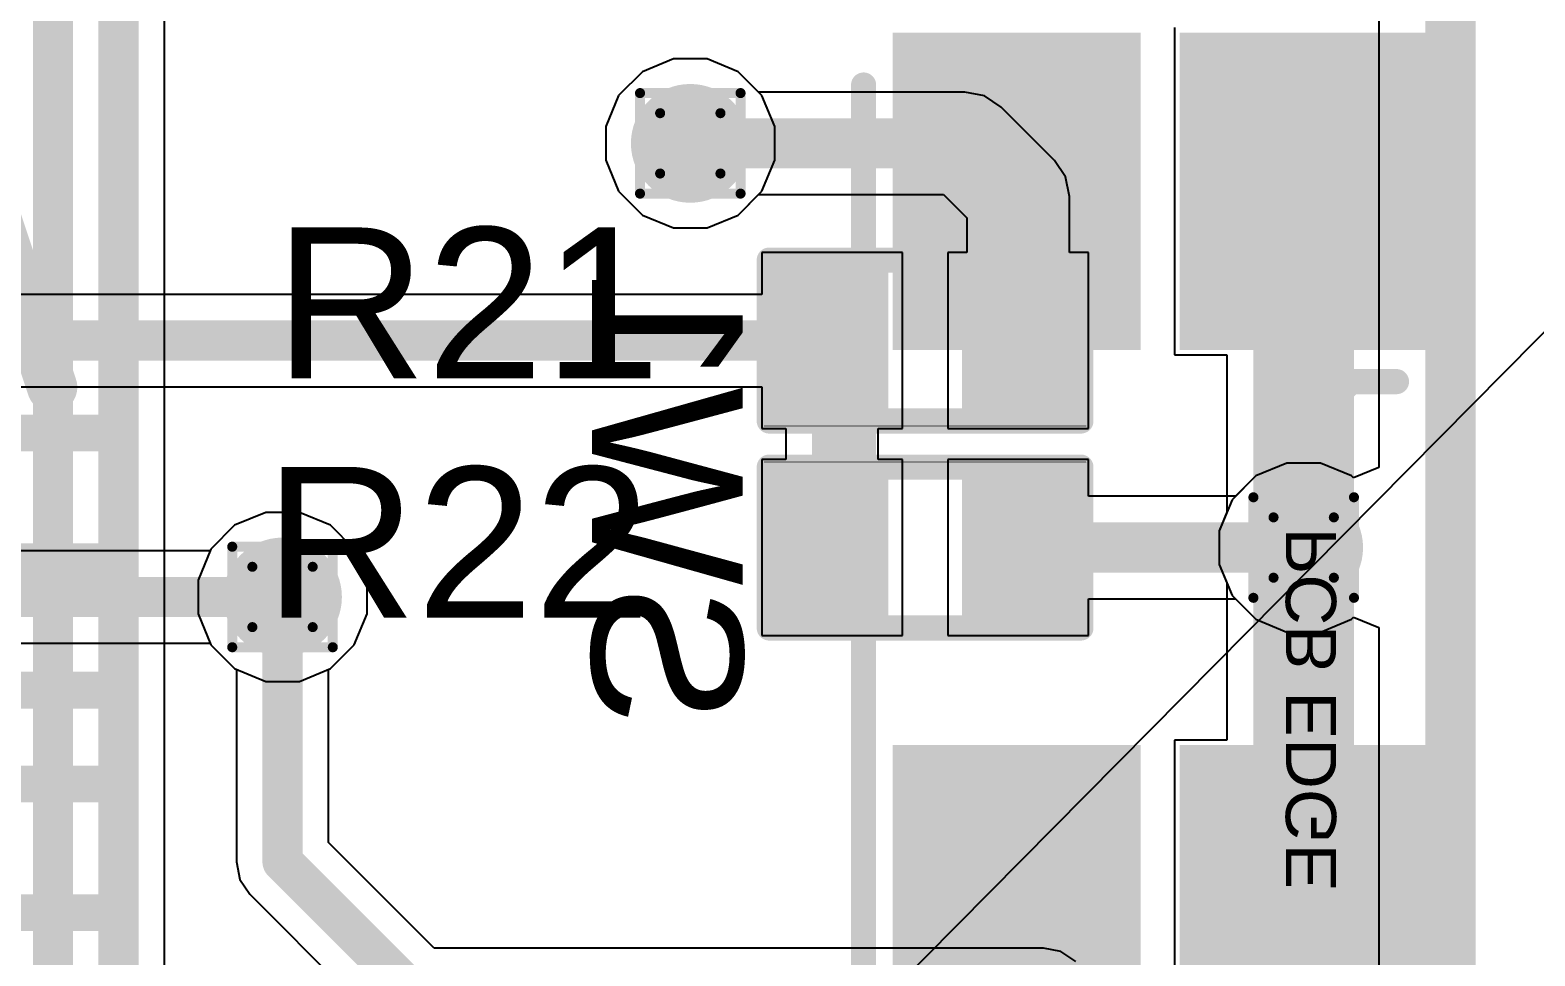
# Model space of a CAD drawing. Header units: inches. Extents: x -11 to 5433, y -4 to 5447.
# Drawn here: x 59.4 to 67, y 23.05 to 27.73 of the extents above; entities that cross this region are included whole.
import ezdxf

# ---------------------------------------------------------------- set-up
doc = ezdxf.new("R2010")
doc.units = ezdxf.units.IN
for name, color, linetype in [('Board_outline', 216, 'Continuous'), ('Bottom Layer', 5, 'Continuous'), ('Bottom Overlay', 54, 'Continuous'), ('Bottom Paste', 16, 'Continuous'), ('Bottom Solder', 6, 'Continuous'), ('Drill Drawing', 1, 'Continuous'), ('Ground', 16, 'Continuous'), ('Mechanical 4', 56, 'Continuous'), ('Power', 76, 'Continuous'), ('Top Layer', 1, 'Continuous'), ('Top Overlay', 2, 'Continuous'), ('Top Paste', 8, 'Continuous'), ('Top Solder', 216, 'Continuous'), ('Via Holes', 16, 'Continuous')]:
    doc.layers.add(name, color=color, linetype=linetype)
doc.styles.add('Arial', font='', dxfattribs={"height": 0.2})
doc.styles.get('Arial').set_extended_font_data('Arial')

# ---------------------------------------------------------------- blocks, each defined once
blk = doc.blocks.new('R___0402_3')
at = {"layer": 'Top Layer'}
for points in [[(-0.6985, -0.3175), (-0.6985, 0.3175), (-0.2412999999999999, 0.3175), (-0.2413, -0.3175)], [(0.24130254, -0.3175), (0.24130254, 0.3175), (0.6985025399999999, 0.3175), (0.6985025399999999, -0.3175)]]:
    blk.add_hatch(color=1, dxfattribs=at).paths.add_polyline_path(points)
at = {"layer": 'Top Paste'}
for points in [[(-0.6985, -0.3175), (-0.6985, 0.3175), (-0.2412999999999999, 0.3175), (-0.2413, -0.3175)], [(0.24130254, -0.3175), (0.24130254, 0.3175), (0.6985025399999999, 0.3175), (0.6985025399999999, -0.3175)]]:
    blk.add_hatch(color=8, dxfattribs=at).paths.add_polyline_path(points)
at = {"layer": 'Top Solder'}
for points in [[(-0.75350116, -0.37250116), (-0.75350116, 0.37250116), (-0.1862988399999999, 0.37250116), (-0.18629884, -0.37250116)], [(0.18630138, -0.37250116), (0.18630138, 0.37250116), (0.7535037, 0.37250116), (0.7535037, -0.37250116)]]:
    blk.add_hatch(color=216, dxfattribs=at).paths.add_polyline_path(points)
at = {"layer": 'Top Overlay'}
for points in [[(-0.7874, -0.4064, 0.127, 0.127, 0), (-0.7874, 0.4064, 0.127, 0.127, 0)], [(-0.7874, 0.4064, 0.127, 0.127, 0), (0.7874, 0.4064, 0.127, 0.127, 0)], [(0.7874, -0.4064, 0.127, 0.127, 0), (0.7874, 0.4064, 0.127, 0.127, 0)], [(-0.7874, -0.4064, 0.127, 0.127, 0), (0.7874, -0.4064, 0.127, 0.127, 0)], [(-0.8127974599999999, -0.4318, 0.0032258, 0.0032258, 0), (0.8128, -0.4318, 0.0032258, 0.0032258, 0)]]:
    blk.add_lwpolyline(points, format="xyseb", dxfattribs=at)
for points in [[(-0.8191499999999999, 0.4064, 0.0635, 0.0635, 1), (-0.7556499999999999, 0.4064, 0.0635, 0.0635, 1)], [(-0.8191499999999999, 0.4064, 0.0635, 0.0635, 1), (-0.7556499999999999, 0.4064, 0.0635, 0.0635, 1)], [(0.7556499999999999, 0.4064, 0.0635, 0.0635, 1), (0.8191499999999999, 0.4064, 0.0635, 0.0635, 1)], [(0.7556499999999999, 0.4064, 0.0635, 0.0635, 1), (0.8191499999999999, 0.4064, 0.0635, 0.0635, 1)], [(-0.8191499999999999, -0.4064, 0.0635, 0.0635, 1), (-0.7556499999999999, -0.4064, 0.0635, 0.0635, 1)], [(-0.8191499999999999, -0.4064, 0.0635, 0.0635, 1), (-0.7556499999999999, -0.4064, 0.0635, 0.0635, 1)], [(0.7556499999999999, -0.4064, 0.0635, 0.0635, 1), (0.8191499999999999, -0.4064, 0.0635, 0.0635, 1)], [(0.7556499999999999, -0.4064, 0.0635, 0.0635, 1), (0.8191499999999999, -0.4064, 0.0635, 0.0635, 1)], [(-0.8136026399999999, -0.4318, 0.0016129, 0.0016129, 1), (-0.81199228, -0.4318, 0.0016129, 0.0016129, 1)], [(0.8119948199999999, -0.4318, 0.0016129, 0.0016129, 1), (0.81360518, -0.4318, 0.0016129, 0.0016129, 1)]]:
    blk.add_lwpolyline(points, format="xyseb", close=True, dxfattribs=at)
blk = doc.blocks.new('VSON_10_EP_3_3__B_56')
at = {"layer": 'Bottom Solder'}
blk.add_line((0.41533318, 1.75269398), (5389.663467539999, 5446.7250476), dxfattribs=at)
blk = doc.blocks.new('EVQ_P7J01P_B_64')
at = {"layer": 'Bottom Layer'}
for points in [[(-2.49999881, 1.25000258), (-1.09999907, 1.25000258), (-1.09999907, 0.20000214), (-2.49999881, 0.20000214)], [(1.10000161, 1.25000004), (2.50000135, 1.25000004), (2.50000135, 0.1999996), (1.10000161, 0.1999996)], [(-2.49999881, -0.20000214), (-1.09999907, -0.20000214), (-1.09999907, -1.25000258), (-2.49999881, -1.25000258)], [(1.10000161, -0.1999996), (2.50000135, -0.1999996), (2.50000135, -1.25000004), (1.10000161, -1.25000004)]]:
    blk.add_hatch(color=5, dxfattribs=at).paths.add_polyline_path(points)
at = {"layer": 'Bottom Paste'}
for points in [[(-2.49999881, 1.25000258), (-1.09999907, 1.25000258), (-1.09999907, 0.20000214), (-2.49999881, 0.20000214)], [(1.10000161, 1.25000004), (2.50000135, 1.25000004), (2.50000135, 0.1999996), (1.10000161, 0.1999996)], [(-2.49999881, -0.20000214), (-1.09999907, -0.20000214), (-1.09999907, -1.25000258), (-2.49999881, -1.25000258)], [(1.10000161, -0.1999996), (2.50000135, -0.1999996), (2.50000135, -1.25000004), (1.10000161, -1.25000004)]]:
    blk.add_hatch(color=16, dxfattribs=at).paths.add_polyline_path(points)
at = {"layer": 'Bottom Solder'}
for points in [[(-2.60159881, 1.35160258), (-0.99839907, 1.35160258), (-0.99839907, 0.09840214), (-2.60159881, 0.09840214)], [(0.9984016099999999, 1.35160004), (2.60160135, 1.35160004), (2.60160135, 0.09839959999999999), (0.9984016099999999, 0.09839959999999999)], [(-2.60159881, -0.09840214), (-0.99839907, -0.09840214), (-0.99839907, -1.35160258), (-2.60159881, -1.35160258)], [(0.9984016099999999, -0.09839959999999999), (2.60160135, -0.09839959999999999), (2.60160135, -1.35160004), (0.9984016099999999, -1.35160004)]]:
    blk.add_hatch(color=6, dxfattribs=at).paths.add_polyline_path(points)
at = {"layer": 'Bottom Overlay'}
for points in [[(1.5748, 1.4732, 0.127, 0.127, 0), (-1.6002, 1.4732, 0.127, 0.127, 0)], [(-0.8382, 0.9652, 0.127, 0.127, 0), (-0.8382, 1.1938, 0.127, 0.127, 0)], [(-0.6858, 0.8128, 0.127, 0.127, 0), (-0.8382, 0.9652, 0.127, 0.127, 0)], [(-0.3302, 0.8128, 0.127, 0.127, 0), (-0.6858, 0.8128, 0.127, 0.127, 0)], [(2.3114, -1.4986, 0.127, 0.127, 0), (-2.3368, -1.4986, 0.127, 0.127, 0)]]:
    blk.add_lwpolyline(points, format="xyseb", dxfattribs=at)
for points in [[(-1.63195, 1.4732, 0.0635, 0.0635, 1), (-1.56845, 1.4732, 0.0635, 0.0635, 1)], [(1.54305, 1.4732, 0.0635, 0.0635, 1), (1.60655, 1.4732, 0.0635, 0.0635, 1)], [(-0.86995, 1.1938, 0.0635, 0.0635, 1), (-0.80645, 1.1938, 0.0635, 0.0635, 1)], [(-0.86995, 0.9652, 0.0635, 0.0635, 1), (-0.80645, 0.9652, 0.0635, 0.0635, 1)], [(-0.86995, 0.9652, 0.0635, 0.0635, 1), (-0.80645, 0.9652, 0.0635, 0.0635, 1)], [(-0.71755, 0.8128, 0.0635, 0.0635, 1), (-0.6540499999999999, 0.8128, 0.0635, 0.0635, 1)], [(-0.71755, 0.8128, 0.0635, 0.0635, 1), (-0.6540499999999999, 0.8128, 0.0635, 0.0635, 1)], [(-0.36195, 0.8128, 0.0635, 0.0635, 1), (-0.29845, 0.8128, 0.0635, 0.0635, 1)], [(-2.36855, -1.4986, 0.0635, 0.0635, 1), (-2.30505, -1.4986, 0.0635, 0.0635, 1)], [(2.27965, -1.4986, 0.0635, 0.0635, 1), (2.34315, -1.4986, 0.0635, 0.0635, 1)]]:
    blk.add_lwpolyline(points, format="xyseb", close=True, dxfattribs=at)
at = {"layer": 'Bottom Overlay', "style": 'Arial', "text_generation_flag": 2}
blk.add_text('PCB EDGE', height=0.254, rotation=-180, dxfattribs=at).set_placement((-0.10159746, 0.88899746))
blk = doc.blocks.new('R___0402_95')
at = {"layer": 'Top Layer'}
for points in [[(-0.6985, -0.3175), (-0.6985, 0.3175), (-0.2412999999999999, 0.3175), (-0.2413, -0.3175)], [(0.24130254, -0.3175), (0.24130254, 0.3175), (0.6985025399999999, 0.3175), (0.6985025399999999, -0.3175)]]:
    blk.add_hatch(color=1, dxfattribs=at).paths.add_polyline_path(points)
at = {"layer": 'Top Paste'}
for points in [[(-0.6985, -0.3175), (-0.6985, 0.3175), (-0.2412999999999999, 0.3175), (-0.2413, -0.3175)], [(0.24130254, -0.3175), (0.24130254, 0.3175), (0.6985025399999999, 0.3175), (0.6985025399999999, -0.3175)]]:
    blk.add_hatch(color=8, dxfattribs=at).paths.add_polyline_path(points)
at = {"layer": 'Top Solder'}
for points in [[(-0.75350116, -0.37250116), (-0.75350116, 0.37250116), (-0.1862988399999999, 0.37250116), (-0.18629884, -0.37250116)], [(0.18630138, -0.37250116), (0.18630138, 0.37250116), (0.7535037, 0.37250116), (0.7535037, -0.37250116)]]:
    blk.add_hatch(color=216, dxfattribs=at).paths.add_polyline_path(points)
at = {"layer": 'Top Overlay'}
for points in [[(-0.7874, 0.4064, 0.127, 0.127, 0), (-0.7874, -0.4064, 0.127, 0.127, 0)], [(0.7874, 0.4064, 0.127, 0.127, 0), (-0.7874, 0.4064, 0.127, 0.127, 0)], [(0.7874, 0.4064, 0.127, 0.127, 0), (0.7874, -0.4064, 0.127, 0.127, 0)], [(0.7874, -0.4064, 0.127, 0.127, 0), (-0.7874, -0.4064, 0.127, 0.127, 0)], [(0.8128, -0.4318, 0.0032258, 0.0032258, 0), (-0.8127974599999999, -0.4318, 0.0032258, 0.0032258, 0)]]:
    blk.add_lwpolyline(points, format="xyseb", dxfattribs=at)
for points in [[(-0.8191499999999999, 0.4064, 0.0635, 0.0635, 1), (-0.7556499999999999, 0.4064, 0.0635, 0.0635, 1)], [(-0.8191499999999999, 0.4064, 0.0635, 0.0635, 1), (-0.7556499999999999, 0.4064, 0.0635, 0.0635, 1)], [(0.7556499999999999, 0.4064, 0.0635, 0.0635, 1), (0.8191499999999999, 0.4064, 0.0635, 0.0635, 1)], [(0.7556499999999999, 0.4064, 0.0635, 0.0635, 1), (0.8191499999999999, 0.4064, 0.0635, 0.0635, 1)], [(-0.8191499999999999, -0.4064, 0.0635, 0.0635, 1), (-0.7556499999999999, -0.4064, 0.0635, 0.0635, 1)], [(-0.8191499999999999, -0.4064, 0.0635, 0.0635, 1), (-0.7556499999999999, -0.4064, 0.0635, 0.0635, 1)], [(0.7556499999999999, -0.4064, 0.0635, 0.0635, 1), (0.8191499999999999, -0.4064, 0.0635, 0.0635, 1)], [(0.7556499999999999, -0.4064, 0.0635, 0.0635, 1), (0.8191499999999999, -0.4064, 0.0635, 0.0635, 1)], [(-0.8136026399999999, -0.4318, 0.0016129, 0.0016129, 1), (-0.81199228, -0.4318, 0.0016129, 0.0016129, 1)], [(0.8119948199999999, -0.4318, 0.0016129, 0.0016129, 1), (0.81360518, -0.4318, 0.0016129, 0.0016129, 1)]]:
    blk.add_lwpolyline(points, format="xyseb", close=True, dxfattribs=at)

msp = doc.modelspace()

# ---------------------------------------------------------------- hatches: boundary and pattern name
at = {"layer": 'Bottom Layer'}
h = msp.add_hatch(color=5, dxfattribs=at)
edge = h.paths.add_edge_path()
edge.add_arc((62.73216562, 27.15837596), 0.2999994, 0, 360)
h = msp.add_hatch(color=5, dxfattribs=at)
edge = h.paths.add_edge_path()
edge.add_arc((65.8314279, 25.11628962), 0.2999994, 0, 360)
h = msp.add_hatch(color=5, dxfattribs=at)
edge = h.paths.add_edge_path()
edge.add_arc((60.67194622, 24.8666), 0.2999994, 0, 360)
at = {"layer": 'Ground'}
h = msp.add_hatch(color=16, dxfattribs=at)
edge = h.paths.add_edge_path()
edge.add_arc((62.73216562, 27.15837596), 0.2999994, 0, 360)
h = msp.add_hatch(color=16, dxfattribs=at)
edge = h.paths.add_edge_path()
edge.add_arc((65.8314279, 25.11628962), 0.2999994, 0, 360)
h = msp.add_hatch(color=16, dxfattribs=at)
edge = h.paths.add_edge_path()
edge.add_arc((60.67194622, 24.8666), 0.2999994, 0, 360)
at = {"layer": 'Power'}
h = msp.add_hatch(color=76, dxfattribs=at)
edge = h.paths.add_edge_path()
edge.add_arc((62.73216562, 27.15837596), 0.2999994, 0, 360)
h = msp.add_hatch(color=76, dxfattribs=at)
edge = h.paths.add_edge_path()
edge.add_arc((65.8314279, 25.11628962), 0.2999994, 0, 360)
h = msp.add_hatch(color=76, dxfattribs=at)
edge = h.paths.add_edge_path()
edge.add_arc((60.67194622, 24.8666), 0.2999994, 0, 360)
at = {"layer": 'Top Layer'}
h = msp.add_hatch(color=1, dxfattribs=at)
edge = h.paths.add_edge_path()
edge.add_arc((62.73216562, 27.15837596), 0.2999994, 0, 360)
h = msp.add_hatch(color=1, dxfattribs=at)
edge = h.paths.add_edge_path()
edge.add_arc((65.8314279, 25.11628962), 0.2999994, 0, 360)
h = msp.add_hatch(color=1, dxfattribs=at)
edge = h.paths.add_edge_path()
edge.add_arc((60.67194622, 24.8666), 0.2999994, 0, 360)
at = {"layer": 'Via Holes'}
h = msp.add_hatch(color=7, dxfattribs=at)
edge = h.paths.add_edge_path()
edge.add_arc((62.73216562, 27.15837596), 0.1499997, 0, 360)
h = msp.add_hatch(color=7, dxfattribs=at)
edge = h.paths.add_edge_path()
edge.add_arc((65.8314279, 25.11628962), 0.1499997, 0, 360)
h = msp.add_hatch(color=7, dxfattribs=at)
edge = h.paths.add_edge_path()
edge.add_arc((60.67194622, 24.8666), 0.1499997, 0, 360)

# ---------------------------------------------------------------- linework, layer by layer
at = {"layer": 'Board_outline'}
msp.add_lwpolyline([(66.57339746, -3.00502574, 0.254, 0.254, 0), (66.57339746, 33.99498916, 0.254, 0.254, 0)], format="xyseb", dxfattribs=at)
at = {"layer": 'Bottom Layer'}
for p, q in [((65.17942768, 27.74328716), (65.17942768, 26.08928996)), ((62.64723056, 27.58537536), (62.49029158, 27.5203666)), ((62.81710068, 27.58537536), (62.64723056, 27.58537536)), ((62.97403966, 27.5203666), (62.81710068, 27.58537536)), ((62.49029158, 27.5203666), (62.37017497999999, 27.40025)), ((63.09415626, 27.40025), (62.97403966, 27.5203666)), ((62.37017497999999, 27.40025), (62.30516621999999, 27.24331102)), ((63.15916502, 27.24331102), (63.09415626, 27.40025)), ((62.30516621999999, 27.24331102), (62.30516621999999, 27.0734409)), ((63.15916502, 27.0734409), (63.15916502, 27.24331102)), ((62.30516621999999, 27.0734409), (62.37017497999999, 26.91650192)), ((63.09415626, 26.91650192), (63.15916502, 27.0734409)), ((62.37017497999999, 26.91650192), (62.49029158, 26.79638532)), ((62.97403966, 26.79638532), (63.09415626, 26.91650192)), ((62.49029158, 26.79638532), (62.64723056, 26.73137656)), ((62.81710068, 26.73137656), (62.97403966, 26.79638532)), ((62.64723056, 26.73137656), (62.81710068, 26.73137656)), ((65.17942768, 26.08928996), (65.44296284, 26.08928996)), ((65.44296284, 26.08928996), (65.44296284, 25.29425218)), ((60.58701116, 25.2935994), (60.43007218, 25.22859064)), ((60.75688127999999, 25.2935994), (60.58701116, 25.2935994)), ((60.91382025999999, 25.22859064), (60.75688127999999, 25.2935994)), ((65.44296284, 25.29425218), (65.4044285, 25.20122468)), ((60.43007218, 25.22859064), (60.30995557999999, 25.10847404)), ((61.03393686, 25.10847404), (60.91382025999999, 25.22859064)), ((65.4044285, 25.20122468), (65.4044285, 25.03135456)), ((60.30995557999999, 25.10847404), (60.24494682, 24.95153506)), ((61.09894562, 24.95153506), (61.03393686, 25.10847404)), ((65.4044285, 25.03135456), (65.44296284, 24.93832706)), ((60.24494682, 24.95153506), (60.24494682, 24.78166494)), ((61.09894562, 24.78166494), (61.09894562, 24.95153506)), ((65.44296284, 24.93832706), (65.44296284, 24.14328674)), ((60.24494682, 24.78166494), (60.30995557999999, 24.62472596)), ((61.03393686, 24.62472596), (61.09894562, 24.78166494)), ((60.30995557999999, 24.62472596), (60.43007218, 24.50460936)), ((60.91382025999999, 24.50460936), (61.03393686, 24.62472596)), ((60.43007218, 24.50460936), (60.58701116, 24.4396006)), ((60.75688127999999, 24.4396006), (60.91382025999999, 24.50460936)), ((60.58701116, 24.4396006), (60.75688127999999, 24.4396006)), ((65.44296284, 24.14328674), (65.17942513999999, 24.14328674)), ((65.17942513999999, 24.14328674), (65.17942513999999, 22.48928954))]:
    msp.add_line(p, q, dxfattribs=at)
for points in [[(65.8314279, 25.11628962, 0.508, 0.508, 0), (65.8314279, 26.91628856, 0.508, 0.508, 0)], [(65.8314279, 23.31628814, 0.508, 0.508, 0), (65.8314279, 25.11628962, 0.508, 0.508, 0)], [(65.83142536, 23.31628814, 0.254, 0.254, 0), (65.8314279, 23.31628814, 0.254, 0.254, 0)]]:
    msp.add_lwpolyline(points, format="xyseb", dxfattribs=at)
for points in [[(65.7044279, 26.91628856, 0.254, 0.254, 1), (65.9584279, 26.91628856, 0.254, 0.254, 1)], [(65.7044279, 25.11628962, 0.254, 0.254, 1), (65.9584279, 25.11628962, 0.254, 0.254, 1)], [(65.7044279, 25.11628962, 0.254, 0.254, 1), (65.9584279, 25.11628962, 0.254, 0.254, 1)], [(65.7044279, 23.31628814, 0.254, 0.254, 1), (65.9584279, 23.31628814, 0.254, 0.254, 1)], [(65.76792535999999, 23.31628814, 0.127, 0.127, 1), (65.89492535999999, 23.31628814, 0.127, 0.127, 1)], [(65.76792789999999, 23.31628814, 0.127, 0.127, 1), (65.8949279, 23.31628814, 0.127, 0.127, 1)]]:
    msp.add_lwpolyline(points, format="xyseb", close=True, dxfattribs=at)
at = {"layer": 'Drill Drawing'}
for points in [[(62.47816562, 27.41237596, 0.0508, 0.0508, 0), (62.98616562, 27.41237596, 0.0508, 0.0508, 0)], [(62.47816562, 26.90437596, 0.0508, 0.0508, 0), (62.47816562, 27.41237596, 0.0508, 0.0508, 0)], [(62.98616562, 26.90437596, 0.0508, 0.0508, 0), (62.98616562, 27.41237596, 0.0508, 0.0508, 0)], [(62.57976562, 27.31077596, 0.0508, 0.0508, 0), (62.88456562, 27.31077596, 0.0508, 0.0508, 0)], [(62.57976562, 27.00597596, 0.0508, 0.0508, 0), (62.57976562, 27.31077596, 0.0508, 0.0508, 0)], [(62.88456562, 27.00597596, 0.0508, 0.0508, 0), (62.88456562, 27.31077596, 0.0508, 0.0508, 0)], [(62.57976562, 27.00597596, 0.0508, 0.0508, 0), (62.88456562, 27.00597596, 0.0508, 0.0508, 0)], [(62.47816562, 26.90437596, 0.0508, 0.0508, 0), (62.98616562, 26.90437596, 0.0508, 0.0508, 0)], [(65.5774279, 25.37028962, 0.0508, 0.0508, 0), (66.0854279, 25.37028962, 0.0508, 0.0508, 0)], [(65.5774279, 24.86228962, 0.0508, 0.0508, 0), (65.5774279, 25.37028962, 0.0508, 0.0508, 0)], [(66.0854279, 24.86228962, 0.0508, 0.0508, 0), (66.0854279, 25.37028962, 0.0508, 0.0508, 0)], [(65.6790279, 25.26868962, 0.0508, 0.0508, 0), (65.9838279, 25.26868962, 0.0508, 0.0508, 0)], [(65.6790279, 24.96388962, 0.0508, 0.0508, 0), (65.6790279, 25.26868962, 0.0508, 0.0508, 0)], [(65.9838279, 24.96388962, 0.0508, 0.0508, 0), (65.9838279, 25.26868962, 0.0508, 0.0508, 0)], [(60.41794621999999, 25.1206, 0.0508, 0.0508, 0), (60.92594621999999, 25.1206, 0.0508, 0.0508, 0)], [(60.41794621999999, 24.6126, 0.0508, 0.0508, 0), (60.41794621999999, 25.1206, 0.0508, 0.0508, 0)], [(60.92594621999999, 24.6126, 0.0508, 0.0508, 0), (60.92594621999999, 25.1206, 0.0508, 0.0508, 0)], [(60.51954622, 25.019, 0.0508, 0.0508, 0), (60.82434622, 25.019, 0.0508, 0.0508, 0)], [(60.51954622, 24.7142, 0.0508, 0.0508, 0), (60.51954622, 25.019, 0.0508, 0.0508, 0)], [(60.82434622, 24.7142, 0.0508, 0.0508, 0), (60.82434622, 25.019, 0.0508, 0.0508, 0)], [(65.6790279, 24.96388962, 0.0508, 0.0508, 0), (65.9838279, 24.96388962, 0.0508, 0.0508, 0)], [(65.5774279, 24.86228962, 0.0508, 0.0508, 0), (66.0854279, 24.86228962, 0.0508, 0.0508, 0)], [(60.51954622, 24.7142, 0.0508, 0.0508, 0), (60.82434622, 24.7142, 0.0508, 0.0508, 0)], [(60.41794621999999, 24.6126, 0.0508, 0.0508, 0), (60.92594621999999, 24.6126, 0.0508, 0.0508, 0)]]:
    msp.add_lwpolyline(points, format="xyseb", dxfattribs=at)
for points in [[(62.46546562, 27.41237596, 0.0254, 0.0254, 1), (62.49086561999999, 27.41237596, 0.0254, 0.0254, 1)], [(62.46546562, 27.41237596, 0.0254, 0.0254, 1), (62.49086561999999, 27.41237596, 0.0254, 0.0254, 1)], [(62.97346562, 27.41237596, 0.0254, 0.0254, 1), (62.99886562, 27.41237596, 0.0254, 0.0254, 1)], [(62.97346562, 27.41237596, 0.0254, 0.0254, 1), (62.99886562, 27.41237596, 0.0254, 0.0254, 1)], [(62.56706561999999, 27.31077596, 0.0254, 0.0254, 1), (62.59246561999999, 27.31077596, 0.0254, 0.0254, 1)], [(62.56706561999999, 27.31077596, 0.0254, 0.0254, 1), (62.59246561999999, 27.31077596, 0.0254, 0.0254, 1)], [(62.87186561999999, 27.31077596, 0.0254, 0.0254, 1), (62.89726561999999, 27.31077596, 0.0254, 0.0254, 1)], [(62.87186561999999, 27.31077596, 0.0254, 0.0254, 1), (62.89726561999999, 27.31077596, 0.0254, 0.0254, 1)], [(62.56706561999999, 27.00597596, 0.0254, 0.0254, 1), (62.59246561999999, 27.00597596, 0.0254, 0.0254, 1)], [(62.56706561999999, 27.00597596, 0.0254, 0.0254, 1), (62.59246561999999, 27.00597596, 0.0254, 0.0254, 1)], [(62.87186561999999, 27.00597596, 0.0254, 0.0254, 1), (62.89726561999999, 27.00597596, 0.0254, 0.0254, 1)], [(62.87186561999999, 27.00597596, 0.0254, 0.0254, 1), (62.89726561999999, 27.00597596, 0.0254, 0.0254, 1)], [(62.46546562, 26.90437596, 0.0254, 0.0254, 1), (62.49086561999999, 26.90437596, 0.0254, 0.0254, 1)], [(62.46546562, 26.90437596, 0.0254, 0.0254, 1), (62.49086561999999, 26.90437596, 0.0254, 0.0254, 1)], [(62.97346562, 26.90437596, 0.0254, 0.0254, 1), (62.99886562, 26.90437596, 0.0254, 0.0254, 1)], [(62.97346562, 26.90437596, 0.0254, 0.0254, 1), (62.99886562, 26.90437596, 0.0254, 0.0254, 1)], [(65.5647279, 25.37028962, 0.0254, 0.0254, 1), (65.5901279, 25.37028962, 0.0254, 0.0254, 1)], [(65.5647279, 25.37028962, 0.0254, 0.0254, 1), (65.5901279, 25.37028962, 0.0254, 0.0254, 1)], [(66.07272789999999, 25.37028962, 0.0254, 0.0254, 1), (66.0981279, 25.37028962, 0.0254, 0.0254, 1)], [(66.07272789999999, 25.37028962, 0.0254, 0.0254, 1), (66.0981279, 25.37028962, 0.0254, 0.0254, 1)], [(65.6663279, 25.26868962, 0.0254, 0.0254, 1), (65.6917279, 25.26868962, 0.0254, 0.0254, 1)], [(65.6663279, 25.26868962, 0.0254, 0.0254, 1), (65.6917279, 25.26868962, 0.0254, 0.0254, 1)], [(65.9711279, 25.26868962, 0.0254, 0.0254, 1), (65.99652789999999, 25.26868962, 0.0254, 0.0254, 1)], [(65.9711279, 25.26868962, 0.0254, 0.0254, 1), (65.99652789999999, 25.26868962, 0.0254, 0.0254, 1)], [(60.40524622, 25.1206, 0.0254, 0.0254, 1), (60.43064621999999, 25.1206, 0.0254, 0.0254, 1)], [(60.40524622, 25.1206, 0.0254, 0.0254, 1), (60.43064621999999, 25.1206, 0.0254, 0.0254, 1)], [(60.91324622, 25.1206, 0.0254, 0.0254, 1), (60.93864622, 25.1206, 0.0254, 0.0254, 1)], [(60.91324622, 25.1206, 0.0254, 0.0254, 1), (60.93864622, 25.1206, 0.0254, 0.0254, 1)], [(60.50684622, 25.019, 0.0254, 0.0254, 1), (60.53224622, 25.019, 0.0254, 0.0254, 1)], [(60.50684622, 25.019, 0.0254, 0.0254, 1), (60.53224622, 25.019, 0.0254, 0.0254, 1)], [(60.81164622, 25.019, 0.0254, 0.0254, 1), (60.83704622, 25.019, 0.0254, 0.0254, 1)], [(60.81164622, 25.019, 0.0254, 0.0254, 1), (60.83704622, 25.019, 0.0254, 0.0254, 1)], [(65.6663279, 24.96388962, 0.0254, 0.0254, 1), (65.6917279, 24.96388962, 0.0254, 0.0254, 1)], [(65.6663279, 24.96388962, 0.0254, 0.0254, 1), (65.6917279, 24.96388962, 0.0254, 0.0254, 1)], [(65.9711279, 24.96388962, 0.0254, 0.0254, 1), (65.99652789999999, 24.96388962, 0.0254, 0.0254, 1)], [(65.9711279, 24.96388962, 0.0254, 0.0254, 1), (65.99652789999999, 24.96388962, 0.0254, 0.0254, 1)], [(65.5647279, 24.86228962, 0.0254, 0.0254, 1), (65.5901279, 24.86228962, 0.0254, 0.0254, 1)], [(65.5647279, 24.86228962, 0.0254, 0.0254, 1), (65.5901279, 24.86228962, 0.0254, 0.0254, 1)], [(66.07272789999999, 24.86228962, 0.0254, 0.0254, 1), (66.0981279, 24.86228962, 0.0254, 0.0254, 1)], [(66.07272789999999, 24.86228962, 0.0254, 0.0254, 1), (66.0981279, 24.86228962, 0.0254, 0.0254, 1)], [(60.50684622, 24.7142, 0.0254, 0.0254, 1), (60.53224622, 24.7142, 0.0254, 0.0254, 1)], [(60.50684622, 24.7142, 0.0254, 0.0254, 1), (60.53224622, 24.7142, 0.0254, 0.0254, 1)], [(60.81164622, 24.7142, 0.0254, 0.0254, 1), (60.83704622, 24.7142, 0.0254, 0.0254, 1)], [(60.81164622, 24.7142, 0.0254, 0.0254, 1), (60.83704622, 24.7142, 0.0254, 0.0254, 1)], [(60.40524622, 24.6126, 0.0254, 0.0254, 1), (60.43064621999999, 24.6126, 0.0254, 0.0254, 1)], [(60.40524622, 24.6126, 0.0254, 0.0254, 1), (60.43064621999999, 24.6126, 0.0254, 0.0254, 1)], [(60.91324622, 24.6126, 0.0254, 0.0254, 1), (60.93864622, 24.6126, 0.0254, 0.0254, 1)], [(60.91324622, 24.6126, 0.0254, 0.0254, 1), (60.93864622, 24.6126, 0.0254, 0.0254, 1)]]:
    msp.add_lwpolyline(points, format="xyseb", close=True, dxfattribs=at)
at = {"layer": 'Ground'}
for p, q in [((66.21084548, 34.0223221), (66.21084548, 25.5203452)), ((60.07578028, 19.19654784), (60.07578028, 28.92782124)), ((62.64723056, 27.58537536), (62.49029158, 27.5203666)), ((62.81710068, 27.58537536), (62.64723056, 27.58537536)), ((62.97403966, 27.5203666), (62.81710068, 27.58537536)), ((62.49029158, 27.5203666), (62.37017497999999, 27.40025)), ((63.09415626, 27.40025), (62.97403966, 27.5203666)), ((62.37017497999999, 27.40025), (62.30516621999999, 27.24331102)), ((63.15916502, 27.24331102), (63.09415626, 27.40025)), ((62.30516621999999, 27.24331102), (62.30516621999999, 27.0734409)), ((63.15916502, 27.0734409), (63.15916502, 27.24331102)), ((62.30516621999999, 27.0734409), (62.37017497999999, 26.91650192)), ((63.09415626, 26.91650192), (63.15916502, 27.0734409)), ((62.37017497999999, 26.91650192), (62.49029158, 26.79638532)), ((62.97403966, 26.79638532), (63.09415626, 26.91650192)), ((62.49029158, 26.79638532), (62.64723056, 26.73137656)), ((62.81710068, 26.73137656), (62.97403966, 26.79638532)), ((62.64723056, 26.73137656), (62.81710068, 26.73137656)), ((65.58955386, 25.47828026), (65.46943726, 25.35816366)), ((65.74649283999999, 25.54328902), (65.58955386, 25.47828026)), ((65.91636295999999, 25.54328902), (65.74649283999999, 25.54328902)), ((66.07330194000001, 25.47828026), (65.91636295999999, 25.54328902)), ((66.08384294, 25.46773925999999), (66.07330194000001, 25.47828026)), ((66.21084548, 25.5203452), (66.08384294, 25.46773925999999)), ((65.46943726, 25.35816366), (65.4044285, 25.20122468)), ((60.58701116, 25.2935994), (60.43007218, 25.22859064)), ((60.75688127999999, 25.2935994), (60.58701116, 25.2935994)), ((60.91382025999999, 25.22859064), (60.75688127999999, 25.2935994)), ((60.43007218, 25.22859064), (60.30995557999999, 25.10847404)), ((61.03393686, 25.10847404), (60.91382025999999, 25.22859064)), ((65.4044285, 25.20122468), (65.4044285, 25.03135456)), ((60.30995557999999, 25.10847404), (60.24494682, 24.95153506)), ((61.09894562, 24.95153506), (61.03393686, 25.10847404)), ((65.4044285, 25.03135456), (65.46943726, 24.87441558)), ((60.24494682, 24.95153506), (60.24494682, 24.78166494)), ((61.09894562, 24.78166494), (61.09894562, 24.95153506)), ((65.46943726, 24.87441558), (65.58955386, 24.75429898)), ((60.24494682, 24.78166494), (60.30995557999999, 24.62472596)), ((61.03393686, 24.62472596), (61.09894562, 24.78166494)), ((65.58955386, 24.75429898), (65.74649283999999, 24.68929022)), ((65.91636295999999, 24.68929022), (66.07330194000001, 24.75429898)), ((66.07330194000001, 24.75429898), (66.08384294, 24.76483998)), ((66.08384294, 24.76483998), (66.21084548, 24.71223404)), ((66.21084548, 24.71223404), (66.21084293999999, 5.84979272)), ((65.74649283999999, 24.68929022), (65.91636295999999, 24.68929022)), ((60.30995557999999, 24.62472596), (60.43007218, 24.50460936)), ((60.91382025999999, 24.50460936), (61.03393686, 24.62472596)), ((60.43007218, 24.50460936), (60.58701116, 24.4396006)), ((60.75688127999999, 24.4396006), (60.91382025999999, 24.50460936)), ((60.58701116, 24.4396006), (60.75688127999999, 24.4396006))]:
    msp.add_line(p, q, dxfattribs=at)
for points in [[(59.84270226, 10.2932357, 0.2032, 0.2032, 0), (59.84270226, 28.92782124, 0.2032, 0.2032, 0)], [(59.51219491999999, 5.8928, 0.2032, 0.2032, 0), (59.51219491999999, 28.67232518, 0.2032, 0.2032, 0)]]:
    msp.add_lwpolyline(points, format="xyseb", dxfattribs=at)
at = {"layer": 'Mechanical 4'}
msp.add_lwpolyline([(58.99999884, 27.45001368, 0.254, 0.254, 0), (59.50799884, 25.92601368, 0.254, 0.254, 0)], format="xyseb", dxfattribs=at)
msp.add_lwpolyline([(59.44449883999999, 25.92601368, 0.127, 0.127, 1), (59.57149884, 25.92601368, 0.127, 0.127, 1)], format="xyseb", close=True, dxfattribs=at)
at = {"layer": 'Power'}
for p, q in [((66.21084548, 34.0223221), (66.21084548, 25.5203452)), ((65.58955386, 25.47828026), (65.46943726, 25.35816366)), ((65.74649283999999, 25.54328902), (65.58955386, 25.47828026)), ((65.91636295999999, 25.54328902), (65.74649283999999, 25.54328902)), ((66.07330194000001, 25.47828026), (65.91636295999999, 25.54328902)), ((66.08384294, 25.46773925999999), (66.07330194000001, 25.47828026)), ((66.21084548, 25.5203452), (66.08384294, 25.46773925999999)), ((65.46943726, 25.35816366), (65.4044285, 25.20122468)), ((60.58701116, 25.2935994), (60.43007218, 25.22859064)), ((60.75688127999999, 25.2935994), (60.58701116, 25.2935994)), ((60.91382025999999, 25.22859064), (60.75688127999999, 25.2935994)), ((60.43007218, 25.22859064), (60.30995557999999, 25.10847404)), ((61.03393686, 25.10847404), (60.91382025999999, 25.22859064)), ((65.4044285, 25.20122468), (65.4044285, 25.03135456)), ((60.30631322, 25.09967802), (58.20899458, 25.09967802)), ((60.30995557999999, 25.10847404), (60.30631322, 25.09967802)), ((61.09894562, 24.95153506), (61.03393686, 25.10847404)), ((65.4044285, 25.03135456), (65.46943726, 24.87441558)), ((61.09894562, 24.78166494), (61.09894562, 24.95153506)), ((65.46943726, 24.87441558), (65.58955386, 24.75429898)), ((61.03393686, 24.62472596), (61.09894562, 24.78166494)), ((65.58955386, 24.75429898), (65.74649283999999, 24.68929022)), ((65.91636295999999, 24.68929022), (66.07330194000001, 24.75429898)), ((66.07330194000001, 24.75429898), (66.08384294, 24.76483998)), ((66.08384294, 24.76483998), (66.21084548, 24.71223404)), ((66.21084548, 24.71223404), (66.21084293999999, 5.84979272)), ((65.74649283999999, 24.68929022), (65.91636295999999, 24.68929022)), ((58.30553743999999, 24.63352198), (60.30631322, 24.63352198)), ((60.30631322, 24.63352198), (60.30995557999999, 24.62472596)), ((60.30995557999999, 24.62472596), (60.43007218, 24.50460936)), ((60.91382025999999, 24.50460936), (61.03393686, 24.62472596)), ((60.43007218, 24.50460936), (60.58701116, 24.4396006)), ((60.75688127999999, 24.4396006), (60.91382025999999, 24.50460936)), ((60.58701116, 24.4396006), (60.75688127999999, 24.4396006))]:
    msp.add_line(p, q, dxfattribs=at)
msp.add_lwpolyline([(58.20899458, 24.8666, 0.2032, 0.2032, 0), (60.67194622, 24.8666, 0.2032, 0.2032, 0)], format="xyseb", dxfattribs=at)
msp.add_lwpolyline([(60.62114621999999, 24.8666, 0.1016, 0.1016, 1), (60.72274621999999, 24.8666, 0.1016, 0.1016, 1)], format="xyseb", close=True, dxfattribs=at)
at = {"layer": 'Top Layer'}
for p, q in [((66.21084548, 34.0223221), (66.21084548, 25.5203452)), ((62.64723056, 27.58537536), (62.49029158, 27.5203666)), ((62.81710068, 27.58537536), (62.64723056, 27.58537536)), ((62.97403966, 27.5203666), (62.81710068, 27.58537536)), ((62.49029158, 27.5203666), (62.37017497999999, 27.40025)), ((63.07705443999999, 27.41735182), (62.97403966, 27.5203666)), ((62.37017497999999, 27.40025), (62.30516621999999, 27.24331102)), ((64.11940947999999, 27.41735182), (63.07705443999999, 27.41735182)), ((64.2185152, 27.39763888), (64.11940947999999, 27.41735182)), ((64.30253332, 27.3414998), (64.2185152, 27.39763888)), ((64.57156757999999, 27.07246554), (64.30253332, 27.3414998)), ((62.30516621999999, 27.24331102), (62.30516621999999, 27.0734409)), ((62.30516621999999, 27.0734409), (62.37017497999999, 26.91650192)), ((64.62770665999999, 26.98844742), (64.57156757999999, 27.07246554)), ((62.37017497999999, 26.91650192), (62.49029158, 26.79638532)), ((64.64741959999999, 26.8893417), (64.62770665999999, 26.98844742)), ((62.97403966, 26.79638532), (63.07705443999999, 26.8994001)), ((63.07705443999999, 26.8994001), (64.01213766, 26.8994001)), ((64.01213766, 26.8994001), (64.12946788, 26.78206988)), ((64.64741959999999, 26.6065), (64.64741959999999, 26.8893417)), ((62.49029158, 26.79638532), (62.64723056, 26.73137656)), ((62.81710068, 26.73137656), (62.97403966, 26.79638532)), ((64.12946788, 26.78206988), (64.12946788, 26.6065)), ((62.64723056, 26.73137656), (62.81710068, 26.73137656)), ((63.8042412, 26.6065), (63.09304119999999, 26.6065)), ((63.09304119999999, 26.6065), (63.09304119999999, 26.39507802)), ((63.8042412, 25.7175), (63.8042412, 26.6065)), ((64.12946788, 26.6065), (64.03284374, 26.6065)), ((64.03284374, 26.6065), (64.03284374, 25.7175)), ((64.74404374, 26.6065), (64.64741959999999, 26.6065)), ((64.74404374, 25.7175), (64.74404374, 26.6065)), ((63.09304119999999, 26.39507802), (58.32574568, 26.39507802)), ((58.22920282, 25.92892198), (63.09304119999999, 25.92892198)), ((63.09304119999999, 25.92892198), (63.09304119999999, 25.7175)), ((63.09304119999999, 25.7175), (63.21556063999999, 25.7175)), ((63.21556063999999, 25.7175), (63.21556063999999, 25.56078962)), ((63.68171667999999, 25.56078962), (63.68171667999999, 25.7175)), ((63.68171667999999, 25.7175), (63.8042412, 25.7175)), ((64.03284374, 25.7175), (64.74404374, 25.7175)), ((63.21556063999999, 25.56078962), (63.09303866, 25.56078962)), ((63.09303866, 25.56078962), (63.09303866, 24.67178962)), ((63.80423866, 25.56078962), (63.68171667999999, 25.56078962)), ((63.80423866, 24.67178962), (63.80423866, 25.56078962)), ((64.7440412, 25.56078962), (64.0328412, 25.56078962)), ((64.0328412, 25.56078962), (64.0328412, 24.67178962)), ((64.7440412, 25.37526548), (64.7440412, 25.56078962)), ((65.58955386, 25.47828026), (65.48653908, 25.37526548)), ((65.74649283999999, 25.54328902), (65.58955386, 25.47828026)), ((65.91636295999999, 25.54328902), (65.74649283999999, 25.54328902)), ((66.07330194000001, 25.47828026), (65.91636295999999, 25.54328902)), ((66.08384294, 25.46773925999999), (66.07330194000001, 25.47828026)), ((66.21084548, 25.5203452), (66.08384294, 25.46773925999999)), ((65.48653908, 25.37526548), (64.7440412, 25.37526548)), ((60.58701116, 25.2935994), (60.43007218, 25.22859064)), ((60.75688127999999, 25.2935994), (60.58701116, 25.2935994)), ((60.91382025999999, 25.22859064), (60.75688127999999, 25.2935994)), ((60.43007218, 25.22859064), (60.30995557999999, 25.10847404)), ((61.03393686, 25.10847404), (60.91382025999999, 25.22859064)), ((60.30995557999999, 25.10847404), (60.24494682, 24.95153506)), ((61.09894562, 24.95153506), (61.03393686, 25.10847404)), ((60.24494682, 24.95153506), (60.24494682, 24.78166494)), ((61.09894562, 24.78166494), (61.09894562, 24.95153506)), ((64.7440412, 24.67178962), (64.7440412, 24.85731376)), ((64.7440412, 24.85731376), (65.48653908, 24.85731376)), ((65.48653908, 24.85731376), (65.58955386, 24.75429898)), ((60.24494682, 24.78166494), (60.30995557999999, 24.62472596)), ((61.03393686, 24.62472596), (61.09894562, 24.78166494)), ((65.58955386, 24.75429898), (65.74649283999999, 24.68929022)), ((65.91636295999999, 24.68929022), (66.07330194000001, 24.75429898)), ((66.07330194000001, 24.75429898), (66.08384294, 24.76483998)), ((66.08384294, 24.76483998), (66.21084548, 24.71223404)), ((66.21084548, 24.71223404), (66.21084293999999, 5.84979272)), ((63.09303866, 24.67178962), (63.80423866, 24.67178962)), ((64.0328412, 24.67178962), (64.7440412, 24.67178962)), ((65.74649283999999, 24.68929022), (65.91636295999999, 24.68929022)), ((60.30995557999999, 24.62472596), (60.43007218, 24.50460936)), ((60.91382025999999, 24.50460936), (61.03393686, 24.62472596)), ((60.43007218, 24.50460936), (60.43886819999999, 24.500967)), ((60.43886819999999, 24.500967), (60.43886819999999, 23.52905378)), ((60.90502424, 24.500967), (60.91382025999999, 24.50460936)), ((60.90502424, 23.62559664), (60.90502424, 24.500967)), ((61.43754285999999, 23.09307802), (60.90502424, 23.62559664)), ((60.43886819999999, 23.52905378), (60.45661009999999, 23.43985914)), ((60.45661009999999, 23.43985914), (60.50713578, 23.36424334)), ((60.50713578, 23.36424334), (61.17618956, 22.69518956)), ((64.51599999999999, 23.09307802), (61.43754285999999, 23.09307802)), ((64.60519464, 23.07533612), (64.51599999999999, 23.09307802)), ((64.68081044, 23.02481044), (64.60519464, 23.07533612))]:
    msp.add_line(p, q, dxfattribs=at)
for points in [[(62.73216562, 27.15837596, 0.254, 0.254, 0), (64.11940947999999, 27.15837596, 0.254, 0.254, 0)], [(64.11940947999999, 27.15837596, 0.254, 0.254, 0), (64.38844374, 26.8893417, 0.254, 0.254, 0)], [(64.38844374, 26.162, 0.254, 0.254, 0), (64.38844374, 26.8893417, 0.254, 0.254, 0)], [(58.22920282, 26.162, 0.2032, 0.2032, 0), (63.44864119999999, 26.162, 0.2032, 0.2032, 0)], [(63.44863865999999, 26.16199746, 0.2032, 0.2032, 0), (63.44864119999999, 26.162, 0.2032, 0.2032, 0)], [(63.44863865999999, 25.11628962, 0.2032, 0.2032, 0), (63.44863865999999, 26.16199746, 0.2032, 0.2032, 0)], [(64.3884412, 25.11628962, 0.254, 0.254, 0), (65.8314279, 25.11628962, 0.254, 0.254, 0)], [(60.67194622, 23.52905378, 0.2032, 0.2032, 0), (60.67194622, 24.8666, 0.2032, 0.2032, 0)], [(60.67194622, 23.52905378, 0.2032, 0.2032, 0), (61.34099999999999, 22.86, 0.2032, 0.2032, 0)]]:
    msp.add_lwpolyline(points, format="xyseb", dxfattribs=at)
for points in [[(62.66866562, 27.15837596, 0.127, 0.127, 1), (62.79566561999999, 27.15837596, 0.127, 0.127, 1)], [(64.05590948, 27.15837596, 0.127, 0.127, 1), (64.18290947999999, 27.15837596, 0.127, 0.127, 1)], [(64.05590948, 27.15837596, 0.127, 0.127, 1), (64.18290947999999, 27.15837596, 0.127, 0.127, 1)], [(64.32494374, 26.8893417, 0.127, 0.127, 1), (64.45194373999999, 26.8893417, 0.127, 0.127, 1)], [(64.32494374, 26.8893417, 0.127, 0.127, 1), (64.45194373999999, 26.8893417, 0.127, 0.127, 1)], [(63.39783866, 26.16199746, 0.1016, 0.1016, 1), (63.49943866, 26.16199746, 0.1016, 0.1016, 1)], [(63.39783866, 26.16199746, 0.1016, 0.1016, 1), (63.49943866, 26.16199746, 0.1016, 0.1016, 1)], [(63.39784119999999, 26.162, 0.1016, 0.1016, 1), (63.4994412, 26.162, 0.1016, 0.1016, 1)], [(63.39784119999999, 26.162, 0.1016, 0.1016, 1), (63.4994412, 26.162, 0.1016, 0.1016, 1)], [(64.32494374, 26.162, 0.127, 0.127, 1), (64.45194373999999, 26.162, 0.127, 0.127, 1)], [(64.3249412, 25.11628962, 0.127, 0.127, 1), (64.4519412, 25.11628962, 0.127, 0.127, 1)], [(65.76792789999999, 25.11628962, 0.127, 0.127, 1), (65.8949279, 25.11628962, 0.127, 0.127, 1)], [(63.39783866, 25.11628962, 0.1016, 0.1016, 1), (63.49943866, 25.11628962, 0.1016, 0.1016, 1)], [(60.62114621999999, 24.8666, 0.1016, 0.1016, 1), (60.72274621999999, 24.8666, 0.1016, 0.1016, 1)], [(60.62114621999999, 23.52905378, 0.1016, 0.1016, 1), (60.72274621999999, 23.52905378, 0.1016, 0.1016, 1)], [(60.62114621999999, 23.52905378, 0.1016, 0.1016, 1), (60.72274621999999, 23.52905378, 0.1016, 0.1016, 1)]]:
    msp.add_lwpolyline(points, format="xyseb", close=True, dxfattribs=at)

# ---------------------------------------------------------------- block references
for name, p in [('VSON_10_EP_3_3__B_56', (43.18866394, 0.76806298)), ('R___0402_3', (63.9185412, 26.162))]:
    msp.add_blockref(name, p)
for name, p, rotation in [('EVQ_P7J01P_B_64', (65.10642554, 25.11628962), 270), ('R___0402_95', (63.9185412, 25.11628962), 180)]:
    msp.add_blockref(name, p, dxfattribs=dict(rotation=rotation))

# ---------------------------------------------------------------- texts
at = {"layer": 'Bottom Overlay', "style": 'Arial', "text_generation_flag": 2}
msp.add_text('SW1', height=0.7619999999999999, rotation=270, dxfattribs=at).set_placement((62.23506222, 24.21291068))
at = {"layer": 'Mechanical 4', "style": 'Arial'}
msp.add_text('14.90mm', height=1.524, rotation=90, dxfattribs=at).set_placement((59.91415246, 17.05443376))
at = {"layer": 'Top Overlay', "style": 'Arial'}
for s, p in [('R21', (60.62995239999999, 25.97158636)), ('R22', (60.58022174, 24.76170054))]:
    msp.add_text(s, height=0.7619999999999999, dxfattribs=at).set_placement(p)

doc.saveas('drawing.dxf')
